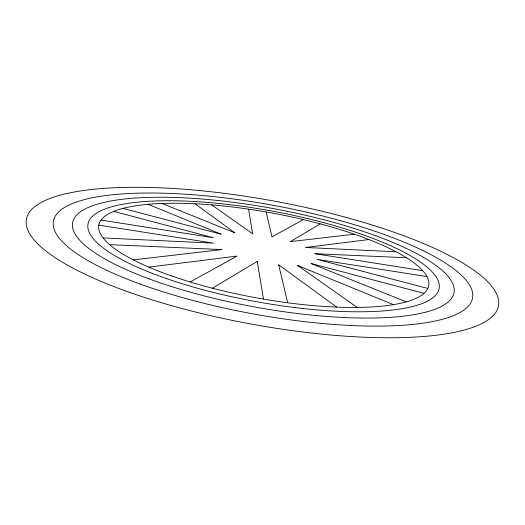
<?xml version="1.0" encoding="UTF-8"?>
<svg xmlns="http://www.w3.org/2000/svg" width="525" height="525" viewBox="0 0 525 525"><rect width="100%" height="100%" fill="white"/><g stroke="black" fill="none" stroke-linecap="round" stroke-linejoin="round"><path stroke-width="0.79" d="M212.454 288.173L257.184 261.463M290.483 241.585L320.171 223.86M190.168 281.938L237.09 256.082L148.87 267.12M272.062 236.814L303.286 219.614M368.786 239.551L305.53 247.478L395.988 251.77M133.343 259.868L221.721 249.598M290.528 241.605L354.204 234.202M109.62 244.624L221.688 249.578M314.954 253.7L406.422 257.742M103.13 237.923L213.518 243.147L98.89 225.159M426.864 276.57L317.1 259.363L427.691 288.415M101.122 220.087L213.426 237.746L113.813 211.411M314.967 253.719L422.612 270.651M122.981 208.425L221.005 234.157M311.2 263.563L423.872 293.331M162.041 203.483L234.773 232.785M311.174 263.57L406.12 301.829M148.142 204.337L221.038 234.15M297.76 265.525L393.33 304.612M211.687 204.907L252.591 233.73M297.714 265.532L357.138 307.401M195.083 203.805L234.819 232.785M278.723 264.817L336.65 307.079M266.116 211.988L272.009 236.801M278.663 264.81L287.674 302.741M248.568 209.167L252.643 233.737M257.243 261.476L263.478 299.066M129.406 292.32A239.991 62.547 10.4 0 0 498.1 307.466A239.991 62.547 10.4 0 0 159.803 187.799A239.991 62.547 10.4 0 0 129.406 292.32M171.426 275.874A167.718 43.129 10.4 0 0 428.498 286.578A167.718 43.129 10.4 0 0 191.336 203.608A167.718 43.129 10.4 0 0 171.426 275.874M166.825 278.703A178.507 45.977 10.4 0 0 439.044 289.032A178.507 45.977 10.4 0 0 184.885 201.055A178.507 45.977 10.4 0 0 166.825 278.703M149.087 278.88A193.896 50.072 10.4 0 0 452.931 296.041A193.896 50.072 10.4 0 0 187.97 198.056A193.896 50.072 10.4 0 0 149.087 278.88M140.51 284.183A213.078 55.23 10.4 0 0 471.752 300.805A213.078 55.23 10.4 0 0 176.676 193.699A213.078 55.23 10.4 0 0 140.51 284.183"/></g></svg>
